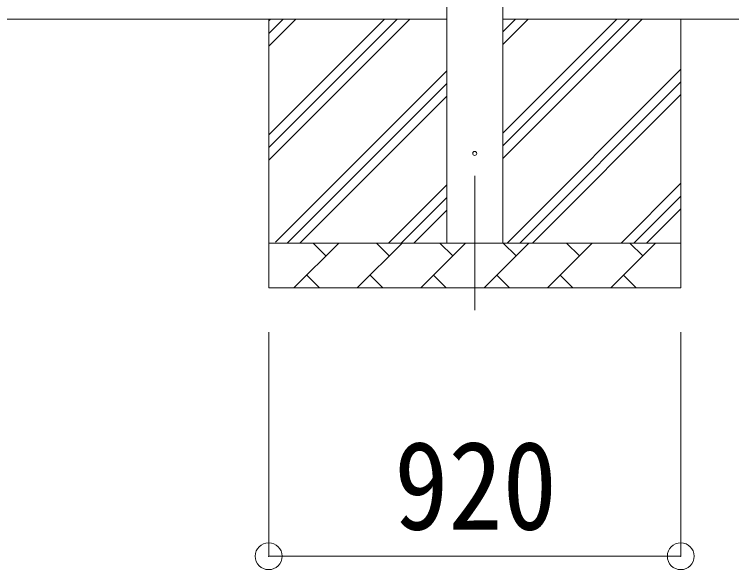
# Model space of a CAD drawing. Units: millimetres at full size, sheet at 1:60; details may follow other scales. Extents: x -16864 to 16864, y -11640 to 11640.
# Drawn here: x -6061 to -4460, y -8293 to -7053 of the extents above; entities that cross this region are included whole.
import ezdxf
from ezdxf.enums import TextEntityAlignment as Align

# ---------------------------------------------------------------- set-up
doc = ezdxf.new("R2010")
doc.units = ezdxf.units.MM
doc.header["$LTSCALE"] = 60
doc.header["$PDMODE"] = 32
doc.header["$PDSIZE"] = 60
doc.linetypes.add('CHAIN1', pattern=[8, 5, -1, 1, -1])
for name, color, linetype, lineweight in [('0-1_Defpoints', 7, 'CHAIN1', 9), ('0-2_TEXT1', 4, 'Continuous', 9), ('0-3_SHAPE', 7, 'Continuous', 9), ('0-8_TABLE1', 6, 'Continuous', 9)]:
    doc.layers.add(name, color=color, linetype=linetype, lineweight=lineweight)
doc.styles.add('ＭＳ ゴシック', font='')
doc.styles.get('ＭＳ ゴシック').set_extended_font_data('MS Gothic')

msp = doc.modelspace()

# ---------------------------------------------------------------- linework, layer by layer
at = {"layer": '0-1_Defpoints'}
msp.add_line((-5033.48, -7413.9), (-5033.48, -7762.9), dxfattribs=at)
at = {"layer": '0-2_TEXT1'}
for p, q in [((-5095.98, -7563.9), (-5095.98, -4543.9)), ((-4970.98, -4543.9), (-4970.98, -7563.9))]:
    msp.add_line(p, q, dxfattribs=at)
msp.add_circle((-5033.48, -7363.9), 4.5, dxfattribs=at)
at = {"layer": '0-3_SHAPE'}
for p, q in [((-5095.98, -7063.9), (-10843.98, -7063.9)), ((-5493.48, -7063.9), (-5493.48, -7663.9)), ((-5493.48, -7096.11), (-5461.28, -7063.9)), ((-5493.48, -7322.38), (-5235, -7063.9)), ((-5493.48, -7350.67), (-5206.72, -7063.9)), ((-5493.48, -7378.95), (-5178.43, -7063.9)), ((-5493.48, -7124.39), (-5432.99, -7063.9)), ((-5493.48, -7067.82), (-5489.56, -7063.9)), ((-4970.98, -7063.9), (-4200.98, -7063.9)), ((-4970.98, -7092.72), (-4942.16, -7063.9)), ((-4970.98, -7121.01), (-4913.87, -7063.9)), ((-4970.98, -7375.57), (-4659.32, -7063.9)), ((-4970.98, -7319), (-4715.88, -7063.9)), ((-4970.98, -7347.28), (-4687.6, -7063.9)), ((-4573.48, -7063.9), (-4573.48, -7663.9)), ((-5478.48, -7561.94), (-5095.98, -7179.44)), ((-4961.33, -7563.9), (-4573.48, -7176.06)), ((-4933.04, -7563.9), (-4573.48, -7204.34)), ((-5452.16, -7563.9), (-5095.98, -7207.72)), ((-5423.87, -7563.9), (-5095.98, -7236.01)), ((-4904.76, -7563.9), (-4573.48, -7232.63)), ((-4706.77, -7563.9), (-4573.48, -7430.62)), ((-5225.88, -7563.9), (-5095.98, -7434)), ((-5197.6, -7563.9), (-5095.98, -7462.28)), ((-4678.48, -7563.9), (-4573.48, -7458.9)), ((-5169.32, -7563.9), (-5095.98, -7490.57)), ((-4650.2, -7563.9), (-4573.48, -7487.18)), ((-5493.48, -7563.9), (-4573.48, -7563.9)), ((-5437.04, -7663.9), (-5337.04, -7563.9)), ((-5365.59, -7592.45), (-5394.14, -7563.9)), ((-5295.62, -7663.9), (-5195.62, -7563.9)), ((-5224.17, -7592.45), (-5252.72, -7563.9)), ((-5154.19, -7663.9), (-5054.19, -7563.9)), ((-5082.75, -7592.45), (-5111.3, -7563.9)), ((-5012.77, -7663.9), (-4912.77, -7563.9)), ((-4941.33, -7592.45), (-4969.88, -7563.9)), ((-4871.35, -7663.9), (-4771.35, -7563.9)), ((-4799.9, -7592.45), (-4828.46, -7563.9)), ((-4729.93, -7663.9), (-4629.93, -7563.9)), ((-4658.48, -7592.45), (-4687.04, -7563.9)), ((-5408.48, -7635.35), (-5379.93, -7663.9)), ((-5267.06, -7635.35), (-5238.51, -7663.9)), ((-5125.64, -7635.35), (-5097.09, -7663.9)), ((-4984.22, -7635.35), (-4955.67, -7663.9)), ((-4842.8, -7635.35), (-4814.24, -7663.9)), ((-4701.38, -7635.35), (-4672.82, -7663.9)), ((-4573.48, -7663.9), (-5493.48, -7663.9))]:
    msp.add_line(p, q, dxfattribs=at)
at = {"layer": '0-8_TABLE1'}
for p, q in [((-5493.48, -8262.9), (-5493.48, -7762.9)), ((-4573.48, -8262.9), (-4573.48, -7762.9)), ((-5493.48, -8262.9), (-4573.48, -8262.9))]:
    msp.add_line(p, q, dxfattribs=at)
for p in [(-5493.48, -8262.9), (-4573.48, -8262.9)]:
    msp.add_point(p, dxfattribs=at)

# ---------------------------------------------------------------- texts
at = {"layer": '0-8_TABLE1', "color": 7, "style": 'ＭＳ ゴシック', "width": 0.9}
msp.add_text('920', height=197.9, dxfattribs=at).set_placement((-5213.48, -8262.9), align=Align.BOTTOM_LEFT)

doc.saveas('drawing.dxf')
